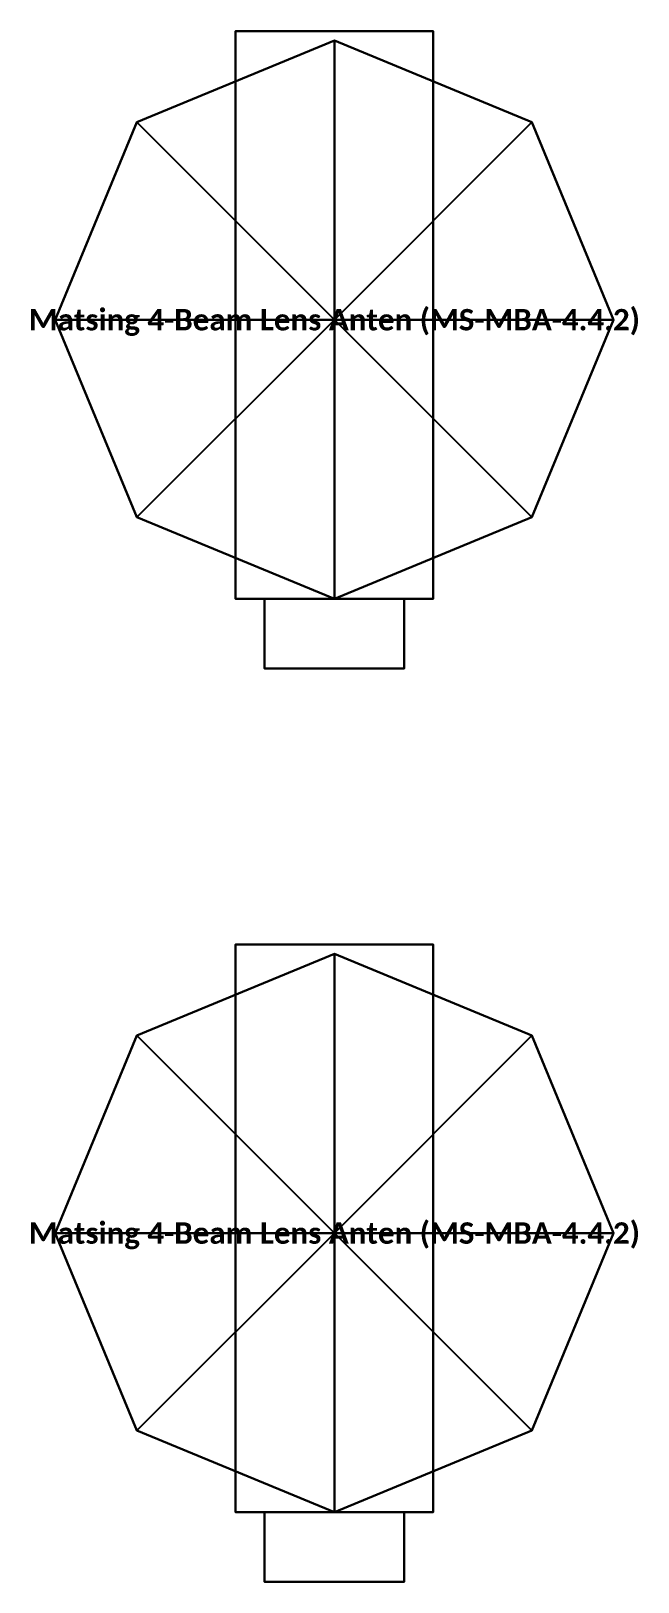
# Model space of a CAD drawing. Header units: millimetres. Extents: x -25000 to 25000, y -60388 to 35000.
# Drawn here: x -17493 to -15507, y -24142 to -19065 of the extents above; entities that cross this region are included whole.
import ezdxf
from ezdxf.enums import TextEntityAlignment as Align

# ---------------------------------------------------------------- set-up
doc = ezdxf.new("R2010")
doc.units = ezdxf.units.MM
doc.layers.add('EKP_ANTEN_TASIYICI_KOL', color=141, linetype='CONTINUOUS')
doc.layers.add('EKP_MATSING_ANTEN', color=2, linetype='CONTINUOUS')
doc.styles.get("Standard").update_dxf_attribs({"font": 'calibrib.ttf'})

msp = doc.modelspace()

# ---------------------------------------------------------------- linework, layer by layer
at = {"layer": 'EKP_ANTEN_TASIYICI_KOL'}
for p, q in [((-16176.4, -19064.8, 22515.9), (-16823.6, -19064.8, 22515.9)), ((-16823.6, -19064.8, 22515.9), (-16823.6, -20923.6, 22515.9)), ((-16176.4, -19064.8, 25871.1), (-16823.6, -19064.8, 25871.1)), ((-16823.6, -19064.8, 25871.1), (-16823.6, -20923.6, 25871.1)), ((-16823.6, -19064.8, 22515.9), (-16823.6, -19064.8, 25871.1)), ((-16176.4, -20923.6, 22515.9), (-16176.4, -19064.8, 22515.9)), ((-16176.4, -20923.6, 25871.1), (-16176.4, -19064.8, 25871.1)), ((-16176.4, -19064.8, 22515.9), (-16176.4, -19064.8, 25871.1)), ((-16823.6, -20923.6, 22515.9), (-16176.4, -20923.6, 22515.9)), ((-16823.6, -20923.6, 25871.1), (-16176.4, -20923.6, 25871.1)), ((-16823.6, -20923.6, 22515.9), (-16823.6, -20923.6, 25871.1)), ((-16176.4, -20923.6, 22515.9), (-16176.4, -20923.6, 25871.1)), ((-16176.4, -22054.8, 22255.9), (-16823.6, -22054.8, 22255.9)), ((-16823.6, -22054.8, 22255.9), (-16823.6, -23913.6, 22255.9)), ((-16176.4, -22054.8, 25611.1), (-16823.6, -22054.8, 25611.1)), ((-16823.6, -22054.8, 25611.1), (-16823.6, -23913.6, 25611.1)), ((-16823.6, -22054.8, 22255.9), (-16823.6, -22054.8, 25611.1)), ((-16176.4, -23913.6, 22255.9), (-16176.4, -22054.8, 22255.9)), ((-16176.4, -23913.6, 25611.1), (-16176.4, -22054.8, 25611.1)), ((-16176.4, -22054.8, 22255.9), (-16176.4, -22054.8, 25611.1)), ((-16823.6, -23913.6, 22255.9), (-16176.4, -23913.6, 22255.9)), ((-16823.6, -23913.6, 25611.1), (-16176.4, -23913.6, 25611.1)), ((-16823.6, -23913.6, 22255.9), (-16823.6, -23913.6, 25611.1)), ((-16176.4, -23913.6, 22255.9), (-16176.4, -23913.6, 25611.1))]:
    msp.add_line(p, q, dxfattribs=at)
for points in [[(-16823.6, -20923.6, 22515.9), (-16176.4, -20923.6, 22515.9), (-16176.4, -19064.8, 22515.9), (-16823.6, -19064.8, 22515.9)], [(-16823.6, -20923.6, 25871.1), (-16176.4, -20923.6, 25871.1), (-16176.4, -19064.8, 25871.1), (-16823.6, -19064.8, 25871.1)], [(-16823.6, -19064.8, 22515.9), (-16176.4, -19064.8, 22515.9), (-16176.4, -19064.8, 25871.1), (-16823.6, -19064.8, 25871.1)], [(-16823.6, -20923.6, 22515.9), (-16823.6, -19064.8, 22515.9), (-16823.6, -19064.8, 25871.1), (-16823.6, -20923.6, 25871.1)], [(-16176.4, -20923.6, 22515.9), (-16176.4, -19064.8, 22515.9), (-16176.4, -19064.8, 25871.1), (-16176.4, -20923.6, 25871.1)], [(-16823.6, -20923.6, 22515.9), (-16176.4, -20923.6, 22515.9), (-16176.4, -20923.6, 25871.1), (-16823.6, -20923.6, 25871.1)], [(-16823.6, -23913.6, 22255.9), (-16176.4, -23913.6, 22255.9), (-16176.4, -22054.8, 22255.9), (-16823.6, -22054.8, 22255.9)], [(-16823.6, -23913.6, 25611.1), (-16176.4, -23913.6, 25611.1), (-16176.4, -22054.8, 25611.1), (-16823.6, -22054.8, 25611.1)], [(-16823.6, -22054.8, 22255.9), (-16176.4, -22054.8, 22255.9), (-16176.4, -22054.8, 25611.1), (-16823.6, -22054.8, 25611.1)], [(-16823.6, -23913.6, 22255.9), (-16823.6, -22054.8, 22255.9), (-16823.6, -22054.8, 25611.1), (-16823.6, -23913.6, 25611.1)], [(-16176.4, -23913.6, 22255.9), (-16176.4, -22054.8, 22255.9), (-16176.4, -22054.8, 25611.1), (-16176.4, -23913.6, 25611.1)], [(-16823.6, -23913.6, 22255.9), (-16176.4, -23913.6, 22255.9), (-16176.4, -23913.6, 25611.1), (-16823.6, -23913.6, 25611.1)]]:
    msp.add_3dface(points, dxfattribs=at)
at = {"layer": 'EKP_MATSING_ANTEN'}
for p, q in [((-16500, -19095.9, 22515.9), (-17146.2, -19363.6, 22515.9)), ((-16500, -19095.9, 23931.8), (-17146.2, -19363.6, 23931.8)), ((-15853.8, -19363.6, 22515.9), (-16500, -19095.9, 22515.9)), ((-15853.8, -19363.6, 23931.8), (-16500, -19095.9, 23931.8)), ((-16500, -19095.9, 22515.9), (-16500, -19095.9, 23931.8)), ((-17146.2, -19363.6, 22515.9), (-17413.8, -20009.8, 22515.9)), ((-17146.2, -19363.6, 23931.8), (-17413.8, -20009.8, 23931.8)), ((-17146.2, -19363.6, 22515.9), (-17146.2, -19363.6, 23931.8)), ((-15586.2, -20009.8, 22515.9), (-15853.8, -19363.6, 22515.9)), ((-15586.2, -20009.8, 23931.8), (-15853.8, -19363.6, 23931.8)), ((-15853.8, -19363.6, 22515.9), (-15853.8, -19363.6, 23931.8)), ((-17413.8, -20009.8, 22515.9), (-17146.2, -20655.9, 22515.9)), ((-17413.8, -20009.8, 23931.8), (-17146.2, -20655.9, 23931.8)), ((-17413.8, -20009.8, 22515.9), (-17413.8, -20009.8, 23931.8)), ((-15853.8, -20655.9, 22515.9), (-15586.2, -20009.8, 22515.9)), ((-15853.8, -20655.9, 23931.8), (-15586.2, -20009.8, 23931.8)), ((-15586.2, -20009.8, 22515.9), (-15586.2, -20009.8, 23931.8)), ((-17146.2, -20655.9, 22515.9), (-16500, -20923.6, 22515.9)), ((-17146.2, -20655.9, 23931.8), (-16500, -20923.6, 23931.8)), ((-17146.2, -20655.9, 22515.9), (-17146.2, -20655.9, 23931.8)), ((-16500, -20923.6, 22515.9), (-15853.8, -20655.9, 22515.9)), ((-16500, -20923.6, 23931.8), (-15853.8, -20655.9, 23931.8)), ((-15853.8, -20655.9, 22515.9), (-15853.8, -20655.9, 23931.8)), ((-16271.5, -20923.6, 22657.5), (-16728.5, -20923.6, 22657.5)), ((-16728.5, -20923.6, 22657.5), (-16728.5, -21152, 22657.5)), ((-16271.5, -20923.6, 23790.2), (-16728.5, -20923.6, 23790.2)), ((-16728.5, -20923.6, 23790.2), (-16728.5, -21152, 23790.2)), ((-16728.5, -20923.6, 22657.5), (-16728.5, -20923.6, 23790.2)), ((-16500, -20923.6, 22515.9), (-16500, -20923.6, 23931.8)), ((-16271.5, -21152, 22657.5), (-16271.5, -20923.6, 22657.5)), ((-16271.5, -21152, 23790.2), (-16271.5, -20923.6, 23790.2)), ((-16271.5, -20923.6, 22657.5), (-16271.5, -20923.6, 23790.2)), ((-16728.5, -21152, 22657.5), (-16271.5, -21152, 22657.5)), ((-16728.5, -21152, 23790.2), (-16271.5, -21152, 23790.2)), ((-16728.5, -21152, 22657.5), (-16728.5, -21152, 23790.2)), ((-16271.5, -21152, 22657.5), (-16271.5, -21152, 23790.2)), ((-16500, -22085.9, 22255.9), (-17146.2, -22353.6, 22255.9)), ((-16500, -22085.9, 23671.8), (-17146.2, -22353.6, 23671.8)), ((-15853.8, -22353.6, 22255.9), (-16500, -22085.9, 22255.9)), ((-15853.8, -22353.6, 23671.8), (-16500, -22085.9, 23671.8)), ((-16500, -22085.9, 22255.9), (-16500, -22085.9, 23671.8)), ((-17146.2, -22353.6, 22255.9), (-17413.8, -22999.8, 22255.9)), ((-17146.2, -22353.6, 23671.8), (-17413.8, -22999.8, 23671.8)), ((-17146.2, -22353.6, 22255.9), (-17146.2, -22353.6, 23671.8)), ((-15586.2, -22999.8, 22255.9), (-15853.8, -22353.6, 22255.9)), ((-15586.2, -22999.8, 23671.8), (-15853.8, -22353.6, 23671.8)), ((-15853.8, -22353.6, 22255.9), (-15853.8, -22353.6, 23671.8)), ((-17413.8, -22999.8, 22255.9), (-17146.2, -23645.9, 22255.9)), ((-17413.8, -22999.8, 23671.8), (-17146.2, -23645.9, 23671.8)), ((-17413.8, -22999.8, 22255.9), (-17413.8, -22999.8, 23671.8)), ((-15853.8, -23645.9, 22255.9), (-15586.2, -22999.8, 22255.9)), ((-15853.8, -23645.9, 23671.8), (-15586.2, -22999.8, 23671.8)), ((-15586.2, -22999.8, 22255.9), (-15586.2, -22999.8, 23671.8)), ((-17146.2, -23645.9, 22255.9), (-16500, -23913.6, 22255.9)), ((-17146.2, -23645.9, 23671.8), (-16500, -23913.6, 23671.8)), ((-17146.2, -23645.9, 22255.9), (-17146.2, -23645.9, 23671.8)), ((-16500, -23913.6, 22255.9), (-15853.8, -23645.9, 22255.9)), ((-16500, -23913.6, 23671.8), (-15853.8, -23645.9, 23671.8)), ((-15853.8, -23645.9, 22255.9), (-15853.8, -23645.9, 23671.8)), ((-16271.5, -23913.6, 22397.5), (-16728.5, -23913.6, 22397.5)), ((-16728.5, -23913.6, 22397.5), (-16728.5, -24142, 22397.5)), ((-16271.5, -23913.6, 23530.2), (-16728.5, -23913.6, 23530.2)), ((-16728.5, -23913.6, 23530.2), (-16728.5, -24142, 23530.2)), ((-16728.5, -23913.6, 22397.5), (-16728.5, -23913.6, 23530.2)), ((-16500, -23913.6, 22255.9), (-16500, -23913.6, 23671.8)), ((-16271.5, -24142, 22397.5), (-16271.5, -23913.6, 22397.5)), ((-16271.5, -24142, 23530.2), (-16271.5, -23913.6, 23530.2)), ((-16271.5, -23913.6, 22397.5), (-16271.5, -23913.6, 23530.2)), ((-16728.5, -24142, 22397.5), (-16271.5, -24142, 22397.5)), ((-16728.5, -24142, 23530.2), (-16271.5, -24142, 23530.2)), ((-16728.5, -24142, 22397.5), (-16728.5, -24142, 23530.2)), ((-16271.5, -24142, 22397.5), (-16271.5, -24142, 23530.2))]:
    msp.add_line(p, q, dxfattribs=at)
for points in [[(-16500, -19095.9, 22515.9), (-17146.2, -19363.6, 22515.9), (-17146.2, -19363.6, 23931.8), (-16500, -19095.9, 23931.8)], [(-16500, -20009.8, 22515.9), (-16500, -19095.9, 22515.9), (-17146.2, -19363.6, 22515.9)], [(-16500, -20009.8, 23931.8), (-16500, -19095.9, 23931.8), (-17146.2, -19363.6, 23931.8)], [(-15853.8, -19363.6, 22515.9), (-16500, -19095.9, 22515.9), (-16500, -19095.9, 23931.8), (-15853.8, -19363.6, 23931.8)], [(-16500, -20009.8, 22515.9), (-15853.8, -19363.6, 22515.9), (-16500, -19095.9, 22515.9)], [(-16500, -20009.8, 23931.8), (-15853.8, -19363.6, 23931.8), (-16500, -19095.9, 23931.8)], [(-17146.2, -19363.6, 22515.9), (-17413.8, -20009.8, 22515.9), (-17413.8, -20009.8, 23931.8), (-17146.2, -19363.6, 23931.8)], [(-16500, -20009.8, 22515.9), (-17146.2, -19363.6, 22515.9), (-17413.8, -20009.8, 22515.9)], [(-16500, -20009.8, 23931.8), (-17146.2, -19363.6, 23931.8), (-17413.8, -20009.8, 23931.8)], [(-16500, -20009.8, 22515.9), (-15586.2, -20009.8, 22515.9), (-15853.8, -19363.6, 22515.9)], [(-16500, -20009.8, 23931.8), (-15586.2, -20009.8, 23931.8), (-15853.8, -19363.6, 23931.8)], [(-15586.2, -20009.8, 22515.9), (-15853.8, -19363.6, 22515.9), (-15853.8, -19363.6, 23931.8), (-15586.2, -20009.8, 23931.8)], [(-17413.8, -20009.8, 22515.9), (-17146.2, -20655.9, 22515.9), (-17146.2, -20655.9, 23931.8), (-17413.8, -20009.8, 23931.8)], [(-16500, -20009.8, 22515.9), (-17413.8, -20009.8, 22515.9), (-17146.2, -20655.9, 22515.9)], [(-16500, -20009.8, 23931.8), (-17413.8, -20009.8, 23931.8), (-17146.2, -20655.9, 23931.8)], [(-16500, -20009.8, 22515.9), (-17146.2, -20655.9, 22515.9), (-16500, -20923.6, 22515.9)], [(-16500, -20009.8, 23931.8), (-17146.2, -20655.9, 23931.8), (-16500, -20923.6, 23931.8)], [(-16500, -20009.8, 22515.9), (-16500, -20923.6, 22515.9), (-15853.8, -20655.9, 22515.9)], [(-16500, -20009.8, 23931.8), (-16500, -20923.6, 23931.8), (-15853.8, -20655.9, 23931.8)], [(-16500, -20009.8, 22515.9), (-15853.8, -20655.9, 22515.9), (-15586.2, -20009.8, 22515.9)], [(-16500, -20009.8, 23931.8), (-15853.8, -20655.9, 23931.8), (-15586.2, -20009.8, 23931.8)], [(-15853.8, -20655.9, 22515.9), (-15586.2, -20009.8, 22515.9), (-15586.2, -20009.8, 23931.8), (-15853.8, -20655.9, 23931.8)], [(-17146.2, -20655.9, 22515.9), (-16500, -20923.6, 22515.9), (-16500, -20923.6, 23931.8), (-17146.2, -20655.9, 23931.8)], [(-16500, -20923.6, 22515.9), (-15853.8, -20655.9, 22515.9), (-15853.8, -20655.9, 23931.8), (-16500, -20923.6, 23931.8)], [(-16728.5, -21152, 22657.5), (-16271.5, -21152, 22657.5), (-16271.5, -20923.6, 22657.5), (-16728.5, -20923.6, 22657.5)], [(-16728.5, -21152, 23790.2), (-16271.5, -21152, 23790.2), (-16271.5, -20923.6, 23790.2), (-16728.5, -20923.6, 23790.2)], [(-16728.5, -20923.6, 22657.5), (-16271.5, -20923.6, 22657.5), (-16271.5, -20923.6, 23790.2), (-16728.5, -20923.6, 23790.2)], [(-16728.5, -21152, 22657.5), (-16728.5, -20923.6, 22657.5), (-16728.5, -20923.6, 23790.2), (-16728.5, -21152, 23790.2)], [(-16271.5, -21152, 22657.5), (-16271.5, -20923.6, 22657.5), (-16271.5, -20923.6, 23790.2), (-16271.5, -21152, 23790.2)], [(-16728.5, -21152, 22657.5), (-16271.5, -21152, 22657.5), (-16271.5, -21152, 23790.2), (-16728.5, -21152, 23790.2)], [(-16500, -22085.9, 22255.9), (-17146.2, -22353.6, 22255.9), (-17146.2, -22353.6, 23671.8), (-16500, -22085.9, 23671.8)], [(-16500, -22999.8, 22255.9), (-16500, -22085.9, 22255.9), (-17146.2, -22353.6, 22255.9)], [(-16500, -22999.8, 23671.8), (-16500, -22085.9, 23671.8), (-17146.2, -22353.6, 23671.8)], [(-15853.8, -22353.6, 22255.9), (-16500, -22085.9, 22255.9), (-16500, -22085.9, 23671.8), (-15853.8, -22353.6, 23671.8)], [(-16500, -22999.8, 22255.9), (-15853.8, -22353.6, 22255.9), (-16500, -22085.9, 22255.9)], [(-16500, -22999.8, 23671.8), (-15853.8, -22353.6, 23671.8), (-16500, -22085.9, 23671.8)], [(-17146.2, -22353.6, 22255.9), (-17413.8, -22999.8, 22255.9), (-17413.8, -22999.8, 23671.8), (-17146.2, -22353.6, 23671.8)], [(-16500, -22999.8, 22255.9), (-17146.2, -22353.6, 22255.9), (-17413.8, -22999.8, 22255.9)], [(-16500, -22999.8, 23671.8), (-17146.2, -22353.6, 23671.8), (-17413.8, -22999.8, 23671.8)], [(-16500, -22999.8, 22255.9), (-15586.2, -22999.8, 22255.9), (-15853.8, -22353.6, 22255.9)], [(-16500, -22999.8, 23671.8), (-15586.2, -22999.8, 23671.8), (-15853.8, -22353.6, 23671.8)], [(-15586.2, -22999.8, 22255.9), (-15853.8, -22353.6, 22255.9), (-15853.8, -22353.6, 23671.8), (-15586.2, -22999.8, 23671.8)], [(-17413.8, -22999.8, 22255.9), (-17146.2, -23645.9, 22255.9), (-17146.2, -23645.9, 23671.8), (-17413.8, -22999.8, 23671.8)], [(-16500, -22999.8, 22255.9), (-17413.8, -22999.8, 22255.9), (-17146.2, -23645.9, 22255.9)], [(-16500, -22999.8, 23671.8), (-17413.8, -22999.8, 23671.8), (-17146.2, -23645.9, 23671.8)], [(-16500, -22999.8, 22255.9), (-17146.2, -23645.9, 22255.9), (-16500, -23913.6, 22255.9)], [(-16500, -22999.8, 23671.8), (-17146.2, -23645.9, 23671.8), (-16500, -23913.6, 23671.8)], [(-16500, -22999.8, 22255.9), (-16500, -23913.6, 22255.9), (-15853.8, -23645.9, 22255.9)], [(-16500, -22999.8, 23671.8), (-16500, -23913.6, 23671.8), (-15853.8, -23645.9, 23671.8)], [(-16500, -22999.8, 22255.9), (-15853.8, -23645.9, 22255.9), (-15586.2, -22999.8, 22255.9)], [(-16500, -22999.8, 23671.8), (-15853.8, -23645.9, 23671.8), (-15586.2, -22999.8, 23671.8)], [(-15853.8, -23645.9, 22255.9), (-15586.2, -22999.8, 22255.9), (-15586.2, -22999.8, 23671.8), (-15853.8, -23645.9, 23671.8)], [(-17146.2, -23645.9, 22255.9), (-16500, -23913.6, 22255.9), (-16500, -23913.6, 23671.8), (-17146.2, -23645.9, 23671.8)], [(-16500, -23913.6, 22255.9), (-15853.8, -23645.9, 22255.9), (-15853.8, -23645.9, 23671.8), (-16500, -23913.6, 23671.8)], [(-16728.5, -24142, 22397.5), (-16271.5, -24142, 22397.5), (-16271.5, -23913.6, 22397.5), (-16728.5, -23913.6, 22397.5)], [(-16728.5, -24142, 23530.2), (-16271.5, -24142, 23530.2), (-16271.5, -23913.6, 23530.2), (-16728.5, -23913.6, 23530.2)], [(-16728.5, -23913.6, 22397.5), (-16271.5, -23913.6, 22397.5), (-16271.5, -23913.6, 23530.2), (-16728.5, -23913.6, 23530.2)], [(-16728.5, -24142, 22397.5), (-16728.5, -23913.6, 22397.5), (-16728.5, -23913.6, 23530.2), (-16728.5, -24142, 23530.2)], [(-16271.5, -24142, 22397.5), (-16271.5, -23913.6, 22397.5), (-16271.5, -23913.6, 23530.2), (-16271.5, -24142, 23530.2)], [(-16728.5, -24142, 22397.5), (-16271.5, -24142, 22397.5), (-16271.5, -24142, 23530.2), (-16728.5, -24142, 23530.2)]]:
    msp.add_3dface(points, dxfattribs=at)

# ---------------------------------------------------------------- texts
for p in [(-16500, -20009.8), (-16500, -22999.8)]:
    msp.add_text('Matsing 4-Beam Lens Anten (MS-MBA-4.4.2)', height=70, dxfattribs=at).set_placement(p, align=Align.MIDDLE_CENTER)

doc.saveas('drawing.dxf')
